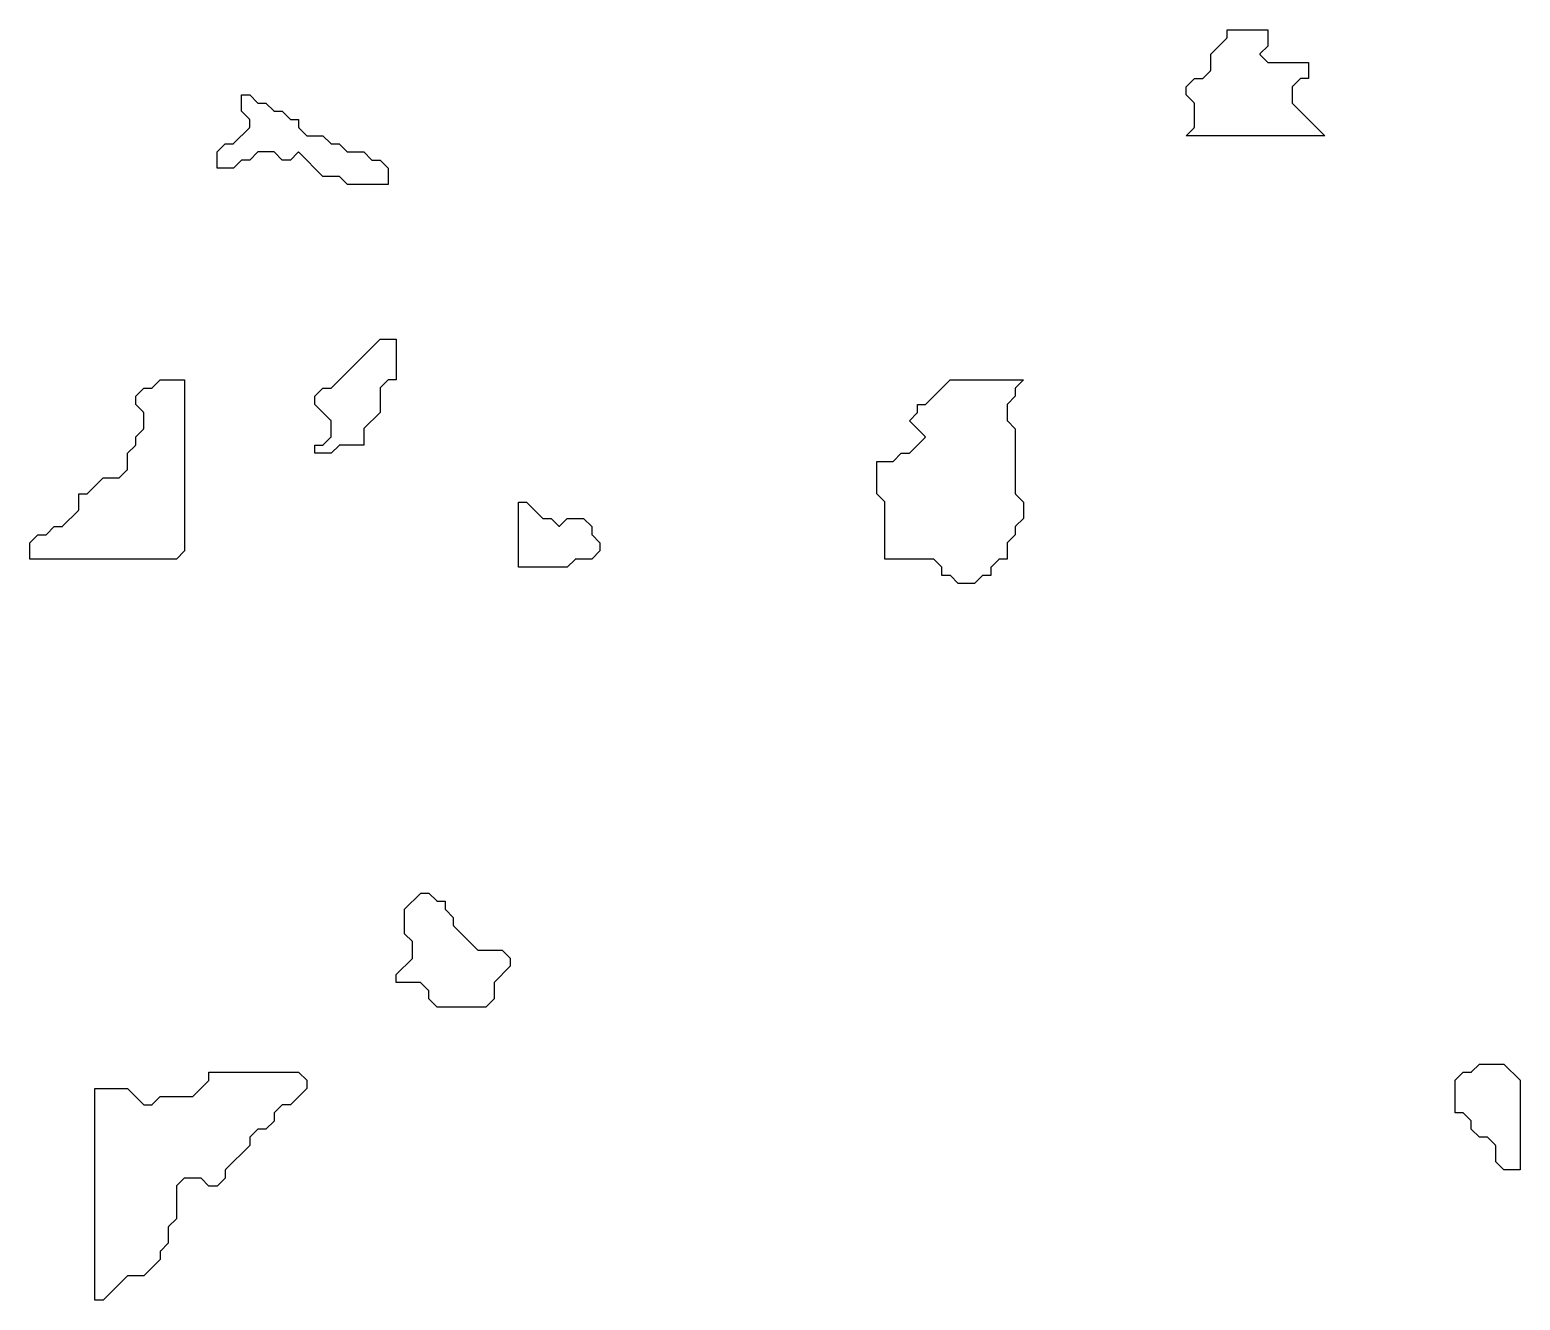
# Model space of a CAD drawing. Header units: metres. Extents: x 0 to 799, y 1 to 1100.
# Drawn here: x 616 to 799, y 738 to 894 of the extents above; entities that cross this region are included whole.
import ezdxf

# ---------------------------------------------------------------- set-up
doc = ezdxf.new("R2010")
doc.units = ezdxf.units.M
doc.layers.add('forest', color=7, linetype='Continuous')

msp = doc.modelspace()

# ---------------------------------------------------------------- linework, layer by layer
at = {"layer": 'forest', "color": 190}
for points in [[(758, 886), (758, 886), (758, 887), (758, 887), (758, 887), (759, 888), (759, 888), (759, 888), (759.96, 888), (759.97, 888), (759.98, 888), (759.99, 888), (760, 888.01), (760.01, 888.01), (760.01, 888.02), (760.02, 888.02), (760.03, 888.03), (760.97, 888.97), (760.98, 888.98), (760.98, 888.99), (760.99, 888.99), (760.99, 889), (761, 889.01), (761, 889.02), (761, 889.03), (761, 889.04), (761, 891), (761, 891), (761, 891), (762.97, 892.97), (762.98, 892.98), (762.98, 892.99), (762.99, 892.99), (762.99, 893), (763, 893.01), (763, 893.02), (763, 893.03), (763, 893.04), (763, 894), (763, 894), (763, 894), (768, 894), (768, 894), (768, 894), (768, 892), (768, 892), (768, 892), (767.07, 891.07), (767.06, 891.06), (767.06, 891.06), (767.05, 891.05), (767.05, 891.04), (767.05, 891.03), (767.04, 891.02), (767.04, 891.01), (767.04, 891), (767.04, 890.99), (767.04, 890.98), (767.05, 890.97), (767.05, 890.96), (767.05, 890.95), (767.06, 890.94), (767.06, 890.94), (767.07, 890.93), (767.97, 890.03), (767.98, 890.02), (767.99, 890.02), (767.99, 890.01), (768, 890.01), (768.01, 890), (768.02, 890), (768.03, 890), (768.04, 890), (773, 890), (773, 890), (773, 890), (773, 888), (773, 888), (773, 888), (772.04, 888), (772.03, 888), (772.02, 888), (772.01, 888), (772, 887.99), (771.99, 887.99), (771.99, 887.98), (771.98, 887.98), (771.97, 887.97), (771.03, 887.03), (771.02, 887.02), (771.02, 887.01), (771.01, 887.01), (771.01, 887), (771, 886.99), (771, 886.98), (771, 886.97), (771, 886.96), (771, 885.04), (771, 885.03), (771, 885.02), (771, 885.01), (771.01, 885), (771.01, 884.99), (771.02, 884.99), (771.02, 884.98), (771.03, 884.97), (775, 881), (775, 881), (775, 881), (758, 881), (758, 881), (758, 881), (758.97, 881.97), (758.98, 881.98), (758.98, 881.99), (758.99, 881.99), (758.99, 882), (759, 882.01), (759, 882.02), (759, 882.03), (759, 882.04), (759, 884.96), (759, 884.97), (759, 884.98), (759, 884.99), (758.99, 885), (758.99, 885.01), (758.98, 885.01), (758.98, 885.02), (758.97, 885.03), (758, 886), (758, 886)], [(639, 877), (639, 877), (639, 879), (639, 879), (639, 879), (640, 880), (640, 880), (640, 880), (640.96, 880), (640.97, 880), (640.98, 880), (640.99, 880), (641, 880.01), (641.01, 880.01), (641.01, 880.02), (641.02, 880.02), (641.03, 880.03), (642.97, 881.97), (642.98, 881.98), (642.98, 881.99), (642.99, 881.99), (642.99, 882), (643, 882.01), (643, 882.02), (643, 882.03), (643, 882.04), (643, 882.96), (643, 882.97), (643, 882.98), (643, 882.99), (642.99, 883), (642.99, 883.01), (642.98, 883.01), (642.98, 883.02), (642.97, 883.03), (642, 884), (642, 884), (642, 884), (642, 886), (642, 886), (642, 886), (643, 886), (643, 886), (643, 886), (643.97, 885.03), (643.98, 885.02), (643.99, 885.02), (643.99, 885.01), (644, 885.01), (644.01, 885), (644.02, 885), (644.03, 885), (644.04, 885), (645, 885), (645, 885), (645, 885), (645.97, 884.03), (645.98, 884.02), (645.99, 884.02), (645.99, 884.01), (646, 884.01), (646.01, 884), (646.02, 884), (646.03, 884), (646.04, 884), (647, 884), (647, 884), (647, 884), (647.97, 883.03), (647.98, 883.02), (647.99, 883.02), (647.99, 883.01), (648, 883.01), (648.01, 883), (648.02, 883), (648.03, 883), (648.04, 883), (649, 883), (649, 883), (649, 883), (649, 882.04), (649, 882.03), (649, 882.02), (649, 882.01), (649.01, 882), (649.01, 881.99), (649.02, 881.99), (649.02, 881.98), (649.03, 881.97), (649.97, 881.03), (649.98, 881.02), (649.99, 881.02), (649.99, 881.01), (650, 881.01), (650.01, 881), (650.02, 881), (650.03, 881), (650.04, 881), (652, 881), (652, 881), (652, 881), (652.97, 880.03), (652.98, 880.02), (652.99, 880.02), (652.99, 880.01), (653, 880.01), (653.01, 880), (653.02, 880), (653.03, 880), (653.04, 880), (654, 880), (654, 880), (654, 880), (654.97, 879.03), (654.98, 879.02), (654.99, 879.02), (654.99, 879.01), (655, 879.01), (655.01, 879), (655.02, 879), (655.03, 879), (655.04, 879), (657, 879), (657, 879), (657, 879), (657.97, 878.03), (657.98, 878.02), (657.99, 878.02), (657.99, 878.01), (658, 878.01), (658.01, 878), (658.02, 878), (658.03, 878), (658.04, 878), (659, 878), (659, 878), (659, 878), (660, 877), (660, 877), (660, 877), (660, 875), (660, 875), (660, 875), (655, 875), (655, 875), (655, 875), (654.03, 875.97), (654.02, 875.98), (654.01, 875.98), (654.01, 875.99), (654, 875.99), (653.99, 876), (653.98, 876), (653.97, 876), (653.96, 876), (652, 876), (652, 876), (652, 876), (649.07, 878.93), (649.06, 878.94), (649.06, 878.94), (649.05, 878.95), (649.04, 878.95), (649.03, 878.95), (649.02, 878.96), (649.01, 878.96), (649, 878.96), (648.99, 878.96), (648.98, 878.96), (648.97, 878.95), (648.96, 878.95), (648.95, 878.95), (648.94, 878.94), (648.94, 878.94), (648.93, 878.93), (648, 878), (648, 878), (648, 878), (647, 878), (647, 878), (647, 878), (646.03, 878.97), (646.02, 878.98), (646.01, 878.98), (646.01, 878.99), (646, 878.99), (645.99, 879), (645.98, 879), (645.97, 879), (645.96, 879), (644.04, 879), (644.03, 879), (644.02, 879), (644.01, 879), (644, 878.99), (643.99, 878.99), (643.99, 878.98), (643.98, 878.98), (643.97, 878.97), (643, 878), (643, 878), (643, 878), (642.04, 878), (642.03, 878), (642.02, 878), (642.01, 878), (642, 877.99), (641.99, 877.99), (641.99, 877.98), (641.98, 877.98), (641.97, 877.97), (641, 877), (641, 877), (641, 877), (639, 877), (639, 877)], [(651, 842), (651, 842), (651, 843), (651, 843), (651, 843), (651.96, 843), (651.97, 843), (651.98, 843), (651.99, 843), (652, 843.01), (652.01, 843.01), (652.01, 843.02), (652.02, 843.02), (652.03, 843.03), (652.97, 843.97), (652.98, 843.98), (652.98, 843.99), (652.99, 843.99), (652.99, 844), (653, 844.01), (653, 844.02), (653, 844.03), (653, 844.04), (653, 845.96), (653, 845.97), (653, 845.98), (653, 845.99), (652.99, 846), (652.99, 846.01), (652.98, 846.01), (652.98, 846.02), (652.97, 846.03), (651, 848), (651, 848), (651, 848), (651, 849), (651, 849), (651, 849), (652, 850), (652, 850), (652, 850), (652.96, 850), (652.97, 850), (652.98, 850), (652.99, 850), (653, 850.01), (653.01, 850.01), (653.01, 850.02), (653.02, 850.02), (653.03, 850.03), (659, 856), (659, 856), (659, 856), (661, 856), (661, 856), (661, 856), (661, 851), (661, 851), (661, 851), (660.04, 851), (660.03, 851), (660.02, 851), (660.01, 851), (660, 850.99), (659.99, 850.99), (659.99, 850.98), (659.98, 850.98), (659.97, 850.97), (659.03, 850.03), (659.02, 850.02), (659.02, 850.01), (659.01, 850.01), (659.01, 850), (659, 849.99), (659, 849.98), (659, 849.97), (659, 849.96), (659, 847), (659, 847), (659, 847), (657.03, 845.03), (657.02, 845.02), (657.02, 845.01), (657.01, 845.01), (657.01, 845), (657, 844.99), (657, 844.98), (657, 844.97), (657, 844.96), (657, 843), (657, 843), (657, 843), (654.04, 843), (654.03, 843), (654.02, 843), (654.01, 843), (654, 842.99), (653.99, 842.99), (653.99, 842.98), (653.98, 842.98), (653.97, 842.97), (653, 842), (653, 842), (653, 842), (651, 842), (651, 842)], [(616, 829), (616, 829), (616, 831), (616, 831), (616, 831), (617, 832), (617, 832), (617, 832), (617.96, 832), (617.97, 832), (617.98, 832), (617.99, 832), (618, 832.01), (618.01, 832.01), (618.01, 832.02), (618.02, 832.02), (618.03, 832.03), (619, 833), (619, 833), (619, 833), (619.96, 833), (619.97, 833), (619.98, 833), (619.99, 833), (620, 833.01), (620.01, 833.01), (620.01, 833.02), (620.02, 833.02), (620.03, 833.03), (621.97, 834.97), (621.98, 834.98), (621.98, 834.99), (621.99, 834.99), (621.99, 835), (622, 835.01), (622, 835.02), (622, 835.03), (622, 835.04), (622, 837), (622, 837), (622, 837), (622.96, 837), (622.97, 837), (622.98, 837), (622.99, 837), (623, 837.01), (623.01, 837.01), (623.01, 837.02), (623.02, 837.02), (623.03, 837.03), (625, 839), (625, 839), (625, 839), (626.96, 839), (626.97, 839), (626.98, 839), (626.99, 839), (627, 839.01), (627.01, 839.01), (627.01, 839.02), (627.02, 839.02), (627.03, 839.03), (627.97, 839.97), (627.98, 839.98), (627.98, 839.99), (627.99, 839.99), (627.99, 840), (628, 840.01), (628, 840.02), (628, 840.03), (628, 840.04), (628, 842), (628, 842), (628, 842), (628.97, 842.97), (628.98, 842.98), (628.98, 842.99), (628.99, 842.99), (628.99, 843), (629, 843.01), (629, 843.02), (629, 843.03), (629, 843.04), (629, 844), (629, 844), (629, 844), (629.97, 844.97), (629.98, 844.98), (629.98, 844.99), (629.99, 844.99), (629.99, 845), (630, 845.01), (630, 845.02), (630, 845.03), (630, 845.04), (630, 846.96), (630, 846.97), (630, 846.98), (630, 846.99), (629.99, 847), (629.99, 847.01), (629.98, 847.01), (629.98, 847.02), (629.97, 847.03), (629, 848), (629, 848), (629, 848), (629, 849), (629, 849), (629, 849), (630, 850), (630, 850), (630, 850), (630.96, 850), (630.97, 850), (630.98, 850), (630.99, 850), (631, 850.01), (631.01, 850.01), (631.01, 850.02), (631.02, 850.02), (631.03, 850.03), (632, 851), (632, 851), (632, 851), (635, 851), (635, 851), (635, 851), (635, 830), (635, 830), (635, 830), (634, 829), (634, 829), (634, 829), (616, 829), (616, 829)], [(720, 841), (720, 841), (721.96, 841), (721.97, 841), (721.98, 841), (721.99, 841), (722, 841.01), (722.01, 841.01), (722.01, 841.02), (722.02, 841.02), (722.03, 841.03), (723, 842), (723, 842), (723, 842), (723.96, 842), (723.97, 842), (723.98, 842), (723.99, 842), (724, 842.01), (724.01, 842.01), (724.01, 842.02), (724.02, 842.02), (724.03, 842.03), (725.93, 843.93), (725.94, 843.94), (725.94, 843.94), (725.95, 843.95), (725.95, 843.96), (725.95, 843.97), (725.96, 843.98), (725.96, 843.99), (725.96, 844), (725.96, 844.01), (725.96, 844.02), (725.95, 844.03), (725.95, 844.04), (725.95, 844.05), (725.94, 844.06), (725.94, 844.06), (725.93, 844.07), (724, 846), (724, 846), (724, 846), (724.97, 846.97), (724.98, 846.98), (724.98, 846.99), (724.99, 846.99), (724.99, 847), (725, 847.01), (725, 847.02), (725, 847.03), (725, 847.04), (725, 848), (725, 848), (725, 848), (725.96, 848), (725.97, 848), (725.98, 848), (725.99, 848), (726, 848.01), (726.01, 848.01), (726.01, 848.02), (726.02, 848.02), (726.03, 848.03), (729, 851), (729, 851), (729, 851), (738, 851), (738, 851), (738, 851), (737.03, 850.03), (737.02, 850.02), (737.02, 850.01), (737.01, 850.01), (737.01, 850), (737, 849.99), (737, 849.98), (737, 849.97), (737, 849.96), (737, 849), (737, 849), (737, 849), (736.03, 848.03), (736.02, 848.02), (736.02, 848.01), (736.01, 848.01), (736.01, 848), (736, 847.99), (736, 847.98), (736, 847.97), (736, 847.96), (736, 846.04), (736, 846.03), (736, 846.02), (736, 846.01), (736.01, 846), (736.01, 845.99), (736.02, 845.99), (736.02, 845.98), (736.03, 845.97), (737, 845), (737, 845), (737, 845), (737, 837.04), (737, 837.03), (737, 837.02), (737, 837.01), (737.01, 837), (737.01, 836.99), (737.02, 836.99), (737.02, 836.98), (737.03, 836.97), (738, 836), (738, 836), (738, 836), (738, 834), (738, 834), (738, 834), (737.03, 833.03), (737.02, 833.02), (737.02, 833.01), (737.01, 833.01), (737.01, 833), (737, 832.99), (737, 832.98), (737, 832.97), (737, 832.96), (737, 832), (737, 832), (737, 832), (736.03, 831.03), (736.02, 831.02), (736.02, 831.01), (736.01, 831.01), (736.01, 831), (736, 830.99), (736, 830.98), (736, 830.97), (736, 830.96), (736, 829), (736, 829), (736, 829), (735.04, 829), (735.03, 829), (735.02, 829), (735.01, 829), (735, 828.99), (734.99, 828.99), (734.99, 828.98), (734.98, 828.98), (734.97, 828.97), (734.03, 828.03), (734.02, 828.02), (734.02, 828.01), (734.01, 828.01), (734.01, 828), (734, 827.99), (734, 827.98), (734, 827.97), (734, 827.96), (734, 827), (734, 827), (734, 827), (733.04, 827), (733.03, 827), (733.02, 827), (733.01, 827), (733, 826.99), (732.99, 826.99), (732.99, 826.98), (732.98, 826.98), (732.97, 826.97), (732, 826), (732, 826), (732, 826), (730, 826), (730, 826), (730, 826), (729.03, 826.97), (729.02, 826.98), (729.01, 826.98), (729.01, 826.99), (729, 826.99), (728.99, 827), (728.98, 827), (728.97, 827), (728.96, 827), (728, 827), (728, 827), (728, 827), (728, 827.96), (728, 827.97), (728, 827.98), (728, 827.99), (727.99, 828), (727.99, 828.01), (727.98, 828.01), (727.98, 828.02), (727.97, 828.03), (727.03, 828.97), (727.02, 828.98), (727.01, 828.98), (727.01, 828.99), (727, 828.99), (726.99, 829), (726.98, 829), (726.97, 829), (726.96, 829), (721, 829), (721, 829), (721, 829), (721, 835.96), (721, 835.97), (721, 835.98), (721, 835.99), (720.99, 836), (720.99, 836.01), (720.98, 836.01), (720.98, 836.02), (720.97, 836.03), (720, 837), (720, 837), (720, 837), (720, 841), (720, 841)], [(676, 836), (676, 836), (677, 836), (677, 836), (677, 836), (678.97, 834.03), (678.98, 834.02), (678.99, 834.02), (678.99, 834.01), (679, 834.01), (679.01, 834), (679.02, 834), (679.03, 834), (679.04, 834), (680, 834), (680, 834), (680, 834), (680.93, 833.07), (680.94, 833.06), (680.94, 833.06), (680.95, 833.05), (680.96, 833.05), (680.97, 833.05), (680.98, 833.04), (680.99, 833.04), (681, 833.04), (681.01, 833.04), (681.02, 833.04), (681.03, 833.05), (681.04, 833.05), (681.05, 833.05), (681.06, 833.06), (681.06, 833.06), (681.07, 833.07), (682, 834), (682, 834), (682, 834), (684, 834), (684, 834), (684, 834), (685, 833), (685, 833), (685, 833), (685, 832.04), (685, 832.03), (685, 832.02), (685, 832.01), (685.01, 832), (685.01, 831.99), (685.02, 831.99), (685.02, 831.98), (685.03, 831.97), (686, 831), (686, 831), (686, 831), (686, 830), (686, 830), (686, 830), (685, 829), (685, 829), (685, 829), (683.04, 829), (683.03, 829), (683.02, 829), (683.01, 829), (683, 828.99), (682.99, 828.99), (682.99, 828.98), (682.98, 828.98), (682.97, 828.97), (682, 828), (682, 828), (682, 828), (676, 828), (676, 828), (676, 828), (676, 836), (676, 836)], [(661, 777), (661, 777), (661, 778), (661, 778), (661, 778), (662.97, 779.97), (662.98, 779.98), (662.98, 779.99), (662.99, 779.99), (662.99, 780), (663, 780.01), (663, 780.02), (663, 780.03), (663, 780.04), (663, 781.96), (663, 781.97), (663, 781.98), (663, 781.99), (662.99, 782), (662.99, 782.01), (662.98, 782.01), (662.98, 782.02), (662.97, 782.03), (662, 783), (662, 783), (662, 783), (662, 786), (662, 786), (662, 786), (664, 788), (664, 788), (664, 788), (665, 788), (665, 788), (665, 788), (665.97, 787.03), (665.98, 787.02), (665.99, 787.02), (665.99, 787.01), (666, 787.01), (666.01, 787), (666.02, 787), (666.03, 787), (666.04, 787), (667, 787), (667, 787), (667, 787), (667, 786.04), (667, 786.03), (667, 786.02), (667, 786.01), (667.01, 786), (667.01, 785.99), (667.02, 785.99), (667.02, 785.98), (667.03, 785.97), (668, 785), (668, 785), (668, 785), (668, 784.04), (668, 784.03), (668, 784.02), (668, 784.01), (668.01, 784), (668.01, 783.99), (668.02, 783.99), (668.02, 783.98), (668.03, 783.97), (670.97, 781.03), (670.98, 781.02), (670.99, 781.02), (670.99, 781.01), (671, 781.01), (671.01, 781), (671.02, 781), (671.03, 781), (671.04, 781), (674, 781), (674, 781), (674, 781), (675, 780), (675, 780), (675, 780), (675, 779), (675, 779), (675, 779), (673.03, 777.03), (673.02, 777.02), (673.02, 777.01), (673.01, 777.01), (673.01, 777), (673, 776.99), (673, 776.98), (673, 776.97), (673, 776.96), (673, 775), (673, 775), (673, 775), (672, 774), (672, 774), (672, 774), (666, 774), (666, 774), (666, 774), (665, 775), (665, 775), (665, 775), (665, 775.96), (665, 775.97), (665, 775.98), (665, 775.99), (664.99, 776), (664.99, 776.01), (664.98, 776.01), (664.98, 776.02), (664.97, 776.03), (664.03, 776.97), (664.02, 776.98), (664.01, 776.98), (664.01, 776.99), (664, 776.99), (663.99, 777), (663.98, 777), (663.97, 777), (663.96, 777), (661, 777), (661, 777)], [(791, 761), (791, 761), (791, 765), (791, 765), (791, 765), (792, 766), (792, 766), (792, 766), (792.96, 766), (792.97, 766), (792.98, 766), (792.99, 766), (793, 766.01), (793.01, 766.01), (793.01, 766.02), (793.02, 766.02), (793.03, 766.03), (794, 767), (794, 767), (794, 767), (797, 767), (797, 767), (797, 767), (799, 765), (799, 765), (799, 765), (799, 754), (799, 754), (799, 754), (797, 754), (797, 754), (797, 754), (796, 755), (796, 755), (796, 755), (796, 756.96), (796, 756.97), (796, 756.98), (796, 756.99), (795.99, 757), (795.99, 757.01), (795.98, 757.01), (795.98, 757.02), (795.97, 757.03), (795.03, 757.97), (795.02, 757.98), (795.01, 757.98), (795.01, 757.99), (795, 757.99), (794.99, 758), (794.98, 758), (794.97, 758), (794.96, 758), (794, 758), (794, 758), (794, 758), (793, 759), (793, 759), (793, 759), (793, 759.96), (793, 759.97), (793, 759.98), (793, 759.99), (792.99, 760), (792.99, 760.01), (792.98, 760.01), (792.98, 760.02), (792.97, 760.03), (792.03, 760.97), (792.02, 760.98), (792.01, 760.98), (792.01, 760.99), (792, 760.99), (791.99, 761), (791.98, 761), (791.97, 761), (791.96, 761), (791, 761), (791, 761)], [(624, 738), (624, 738), (624, 764), (624, 764), (624, 764), (628, 764), (628, 764), (628, 764), (629.97, 762.03), (629.98, 762.02), (629.99, 762.02), (629.99, 762.01), (630, 762.01), (630.01, 762), (630.02, 762), (630.03, 762), (630.04, 762), (630.96, 762), (630.97, 762), (630.98, 762), (630.99, 762), (631, 762.01), (631.01, 762.01), (631.01, 762.02), (631.02, 762.02), (631.03, 762.03), (632, 763), (632, 763), (632, 763), (635.96, 763), (635.97, 763), (635.98, 763), (635.99, 763), (636, 763.01), (636.01, 763.01), (636.01, 763.02), (636.02, 763.02), (636.03, 763.03), (637.97, 764.97), (637.98, 764.98), (637.98, 764.99), (637.99, 764.99), (637.99, 765), (638, 765.01), (638, 765.02), (638, 765.03), (638, 765.04), (638, 766), (638, 766), (638, 766), (649, 766), (649, 766), (649, 766), (650, 765), (650, 765), (650, 765), (650, 764), (650, 764), (650, 764), (648, 762), (648, 762), (648, 762), (647.04, 762), (647.03, 762), (647.02, 762), (647.01, 762), (647, 761.99), (646.99, 761.99), (646.99, 761.98), (646.98, 761.98), (646.97, 761.97), (646.03, 761.03), (646.02, 761.02), (646.02, 761.01), (646.01, 761.01), (646.01, 761), (646, 760.99), (646, 760.98), (646, 760.97), (646, 760.96), (646, 760), (646, 760), (646, 760), (645, 759), (645, 759), (645, 759), (644.04, 759), (644.03, 759), (644.02, 759), (644.01, 759), (644, 758.99), (643.99, 758.99), (643.99, 758.98), (643.98, 758.98), (643.97, 758.97), (643.03, 758.03), (643.02, 758.02), (643.02, 758.01), (643.01, 758.01), (643.01, 758), (643, 757.99), (643, 757.98), (643, 757.97), (643, 757.96), (643, 757), (643, 757), (643, 757), (640.03, 754.03), (640.02, 754.02), (640.02, 754.01), (640.01, 754.01), (640.01, 754), (640, 753.99), (640, 753.98), (640, 753.97), (640, 753.96), (640, 753), (640, 753), (640, 753), (639, 752), (639, 752), (639, 752), (638, 752), (638, 752), (638, 752), (637.03, 752.97), (637.02, 752.98), (637.01, 752.98), (637.01, 752.99), (637, 752.99), (636.99, 753), (636.98, 753), (636.97, 753), (636.96, 753), (635.04, 753), (635.03, 753), (635.02, 753), (635.01, 753), (635, 752.99), (634.99, 752.99), (634.99, 752.98), (634.98, 752.98), (634.97, 752.97), (634.03, 752.03), (634.02, 752.02), (634.02, 752.01), (634.01, 752.01), (634.01, 752), (634, 751.99), (634, 751.98), (634, 751.97), (634, 751.96), (634, 748), (634, 748), (634, 748), (633.03, 747.03), (633.02, 747.02), (633.02, 747.01), (633.01, 747.01), (633.01, 747), (633, 746.99), (633, 746.98), (633, 746.97), (633, 746.96), (633, 745), (633, 745), (633, 745), (632.03, 744.03), (632.02, 744.02), (632.02, 744.01), (632.01, 744.01), (632.01, 744), (632, 743.99), (632, 743.98), (632, 743.97), (632, 743.96), (632, 743), (632, 743), (632, 743), (630, 741), (630, 741), (630, 741), (628.04, 741), (628.03, 741), (628.02, 741), (628.01, 741), (628, 740.99), (627.99, 740.99), (627.99, 740.98), (627.98, 740.98), (627.97, 740.97), (625, 738), (625, 738), (625, 738), (624, 738), (624, 738)]]:
    msp.add_lwpolyline(points, dxfattribs=at)

doc.saveas('drawing.dxf')
